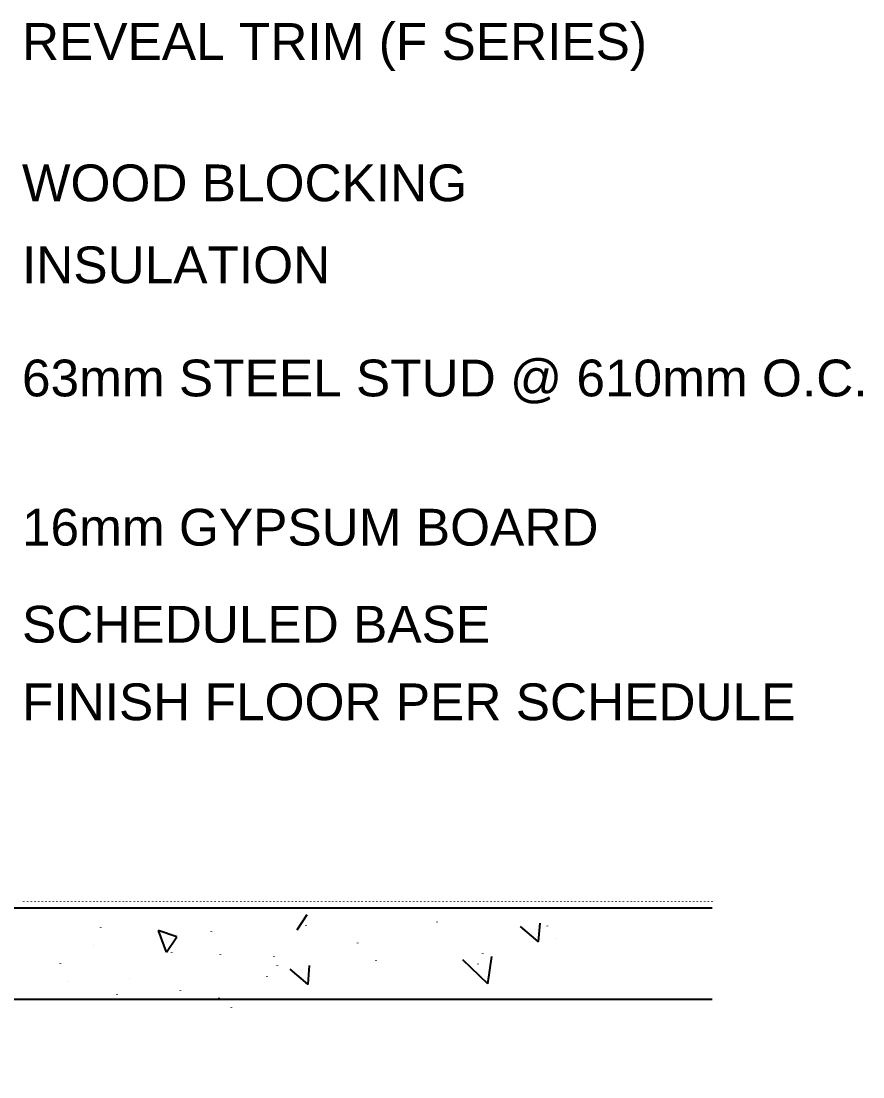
# Model space of a CAD drawing. Header units: millimetres. Extents: x 14345 to 64157, y -11631 to -3212.
# Drawn here: x 34553 to 37987, y -11631 to -7325 of the extents above; entities that cross this region are included whole.
import ezdxf

# ---------------------------------------------------------------- set-up
doc = ezdxf.new("R2010")
doc.units = ezdxf.units.MM
doc.header["$MEASUREMENT"] = 0
doc.layers.add('NewA-Zz_20_10_90-T_TextWindow', color=7, linetype='Continuous')
doc.layers.add('NewA-Zz_30_30-P_ExternalReferenceDrawing', color=7, linetype='Continuous')
doc.styles.add('GENERATED_STYLE_1', font='')
doc.styles.get('GENERATED_STYLE_1').set_extended_font_data('Arial')

msp = doc.modelspace()

# ---------------------------------------------------------------- linework, layer by layer
at = {"layer": 'NewA-Zz_30_30-P_ExternalReferenceDrawing', "linetype": 'Continuous', "flags": 128}
for points in [[(34563.9, -10915.4), (34563.9, -10916.5)], [(34579.7, -10915.4), (34579.7, -10916.5)], [(34594.6, -10915.4), (34594.6, -10916.5)], [(34609.4, -10915.4), (34609.4, -10916.5)], [(34624.2, -10915.4), (34624.2, -10916.5)], [(34639, -10915.4), (34639, -10916.5)], [(34653.8, -10915.4), (34653.8, -10916.5)], [(34669.7, -10915.4), (34669.7, -10916.5)], [(34684.5, -10915.4), (34684.5, -10916.5)], [(34699.3, -10915.4), (34699.3, -10916.5)], [(34714.1, -10915.4), (34714.1, -10916.5)], [(34729, -10915.4), (34729, -10916.5)], [(34743.8, -10915.4), (34743.8, -10916.5)], [(34759.7, -10915.4), (34759.7, -10916.5)], [(34774.5, -10915.4), (34774.5, -10916.5)], [(34789.3, -10915.4), (34789.3, -10916.5)], [(34804.1, -10915.4), (34804.1, -10916.5)], [(34818.9, -10915.4), (34818.9, -10916.5)], [(34834.8, -10915.4), (34834.8, -10916.5)], [(34849.6, -10915.4), (34849.6, -10916.5)], [(34864.4, -10915.4), (34864.4, -10916.5)], [(34879.2, -10915.4), (34879.2, -10916.5)], [(34894.1, -10915.4), (34894.1, -10916.5)], [(34908.9, -10915.4), (34908.9, -10916.5)], [(34924.8, -10915.4), (34924.8, -10916.5)], [(34939.6, -10915.4), (34939.6, -10916.5)], [(34954.4, -10915.4), (34954.4, -10916.5)], [(34969.2, -10915.4), (34969.2, -10916.5)], [(34984, -10915.4), (34984, -10916.5)], [(34998.8, -10915.4), (34998.8, -10916.5)], [(35014.7, -10915.4), (35014.7, -10916.5)], [(35029.5, -10915.4), (35029.5, -10916.5)], [(35044.3, -10915.4), (35044.3, -10916.5)], [(35059.2, -10915.4), (35059.2, -10916.5)], [(35074, -10915.4), (35074, -10916.5)], [(35088.8, -10915.4), (35088.8, -10916.5)], [(35104.7, -10915.4), (35104.7, -10916.5)], [(35119.5, -10915.4), (35119.5, -10916.5)], [(35134.3, -10915.4), (35134.3, -10916.5)], [(35149.1, -10915.4), (35149.1, -10916.5)], [(35163.9, -10915.4), (35163.9, -10916.5)], [(35179.8, -10915.4), (35179.8, -10916.5)], [(35194.6, -10915.4), (35194.6, -10916.5)], [(35209.4, -10915.4), (35209.4, -10916.5)], [(35224.3, -10915.4), (35224.3, -10916.5)], [(35239.1, -10915.4), (35239.1, -10916.5)], [(35253.9, -10915.4), (35253.9, -10916.5)], [(35269.8, -10915.4), (35269.8, -10916.5)], [(35284.6, -10915.4), (35284.6, -10916.5)], [(35299.4, -10915.4), (35299.4, -10916.5)], [(35314.2, -10915.4), (35314.2, -10916.5)], [(35329, -10915.4), (35329, -10916.5)], [(35343.9, -10915.4), (35343.9, -10916.5)], [(35359.7, -10915.4), (35359.7, -10916.5)], [(35374.5, -10915.4), (35374.5, -10916.5)], [(35389.4, -10915.4), (35389.4, -10916.5)], [(35404.2, -10915.4), (35404.2, -10916.5)], [(35419, -10915.4), (35419, -10916.5)], [(35433.8, -10915.4), (35433.8, -10916.5)], [(35449.7, -10915.4), (35449.7, -10916.5)], [(35464.5, -10915.4), (35464.5, -10916.5)], [(35479.3, -10915.4), (35479.3, -10916.5)], [(35494.1, -10915.4), (35494.1, -10916.5)], [(35509, -10915.4), (35509, -10916.5)], [(35524.8, -10915.4), (35524.8, -10916.5)], [(35539.6, -10915.4), (35539.6, -10916.5)], [(35554.5, -10915.4), (35554.5, -10916.5)], [(35569.3, -10915.4), (35569.3, -10916.5)], [(35584.1, -10915.4), (35584.1, -10916.5)], [(35598.9, -10915.4), (35598.9, -10916.5)], [(35614.8, -10915.4), (35614.8, -10916.5)], [(35629.6, -10915.4), (35629.6, -10916.5)], [(35644.4, -10915.4), (35644.4, -10916.5)], [(35659.2, -10915.4), (35659.2, -10916.5)], [(35674.1, -10915.4), (35674.1, -10916.5)], [(35688.9, -10915.4), (35688.9, -10916.5)], [(35704.7, -10915.4), (35704.7, -10916.5)], [(35719.6, -10915.4), (35719.6, -10916.5)], [(35734.4, -10915.4), (35734.4, -10916.5)], [(35749.2, -10915.4), (35749.2, -10916.5)], [(35764, -10915.4), (35764, -10916.5)], [(35778.8, -10915.4), (35778.8, -10916.5)], [(35794.7, -10915.4), (35794.7, -10916.5)], [(35809.5, -10915.4), (35809.5, -10916.5)], [(35824.3, -10915.4), (35824.3, -10916.5)], [(35839.2, -10915.4), (35839.2, -10916.5)], [(35854, -10915.4), (35854, -10916.5)], [(35868.8, -10915.4), (35868.8, -10916.5)], [(35884.7, -10915.4), (35884.7, -10916.5)], [(35899.5, -10915.4), (35899.5, -10916.5)], [(35914.3, -10915.4), (35914.3, -10916.5)], [(35929.1, -10915.4), (35929.1, -10916.5)], [(35943.9, -10915.4), (35943.9, -10916.5)], [(35959.8, -10915.4), (35959.8, -10916.5)], [(35974.6, -10915.4), (35974.6, -10916.5)], [(35989.4, -10915.4), (35989.4, -10916.5)], [(36004.3, -10915.4), (36004.3, -10916.5)], [(36019.1, -10915.4), (36019.1, -10916.5)], [(36033.9, -10915.4), (36033.9, -10916.5)], [(36049.8, -10915.4), (36049.8, -10916.5)], [(36064.6, -10915.4), (36064.6, -10916.5)], [(36079.4, -10915.4), (36079.4, -10916.5)], [(36094.2, -10915.4), (36094.2, -10916.5)], [(36109, -10915.4), (36109, -10916.5)], [(36123.8, -10915.4), (36123.8, -10916.5)], [(36139.7, -10915.4), (36139.7, -10916.5)], [(36154.5, -10915.4), (36154.5, -10916.5)], [(36169.4, -10915.4), (36169.4, -10916.5)], [(36184.2, -10915.4), (36184.2, -10916.5)], [(36199, -10915.4), (36199, -10916.5)], [(36213.8, -10915.4), (36213.8, -10916.5)], [(36229.7, -10915.4), (36229.7, -10916.5)], [(36244.5, -10915.4), (36244.5, -10916.5)], [(36259.3, -10915.4), (36259.3, -10916.5)], [(36274.1, -10915.4), (36274.1, -10916.5)], [(36288.9, -10915.4), (36288.9, -10916.5)], [(36304.8, -10915.4), (36304.8, -10916.5)], [(36319.6, -10915.4), (36319.6, -10916.5)], [(36334.5, -10915.4), (36334.5, -10916.5)], [(36349.3, -10915.4), (36349.3, -10916.5)], [(36364.1, -10915.4), (36364.1, -10916.5)], [(36378.9, -10915.4), (36378.9, -10916.5)], [(36394.8, -10915.4), (36394.8, -10916.5)], [(36409.6, -10915.4), (36409.6, -10916.5)], [(36424.4, -10915.4), (36424.4, -10916.5)], [(36439.2, -10915.4), (36439.2, -10916.5)], [(36454, -10915.4), (36454, -10916.5)], [(36468.9, -10915.4), (36468.9, -10916.5)], [(36484.7, -10915.4), (36484.7, -10916.5)], [(36499.6, -10915.4), (36499.6, -10916.5)], [(36514.4, -10915.4), (36514.4, -10916.5)], [(36529.2, -10915.4), (36529.2, -10916.5)], [(36544, -10915.4), (36544, -10916.5)], [(36558.8, -10915.4), (36558.8, -10916.5)], [(36574.7, -10915.4), (36574.7, -10916.5)], [(36589.5, -10915.4), (36589.5, -10916.5)], [(36604.3, -10915.4), (36604.3, -10916.5)], [(36619.1, -10915.4), (36619.1, -10916.5)], [(36634, -10915.4), (36634, -10916.5)], [(36649.8, -10915.4), (36649.8, -10916.5)], [(36664.7, -10915.4), (36664.7, -10916.5)], [(36679.5, -10915.4), (36679.5, -10916.5)], [(36694.3, -10915.4), (36694.3, -10916.5)], [(36709.1, -10915.4), (36709.1, -10916.5)], [(36723.9, -10915.4), (36723.9, -10916.5)], [(36739.8, -10915.4), (36739.8, -10916.5)], [(36754.6, -10915.4), (36754.6, -10916.5)], [(36769.4, -10915.4), (36769.4, -10916.5)], [(36784.2, -10915.4), (36784.2, -10916.5)], [(36799.1, -10915.4), (36799.1, -10916.5)], [(36813.9, -10915.4), (36813.9, -10916.5)], [(36829.8, -10915.4), (36829.8, -10916.5)], [(36844.6, -10915.4), (36844.6, -10916.5)], [(36859.4, -10915.4), (36859.4, -10916.5)], [(36874.2, -10915.4), (36874.2, -10916.5)], [(36889, -10915.4), (36889, -10916.5)], [(36903.8, -10915.4), (36903.8, -10916.5)], [(36919.7, -10915.4), (36919.7, -10916.5)], [(36934.5, -10915.4), (36934.5, -10916.5)], [(36949.3, -10915.4), (36949.3, -10916.5)], [(36964.2, -10915.4), (36964.2, -10916.5)], [(36979, -10915.4), (36979, -10916.5)], [(36993.8, -10915.4), (36993.8, -10916.5)], [(37009.7, -10915.4), (37009.7, -10916.5)], [(37026.6, -10915.4), (37026.6, -10916.5)], [(37041.4, -10915.4), (37041.4, -10916.5)], [(37056.2, -10915.4), (37056.2, -10916.5)], [(37071.1, -10915.4), (37071.1, -10916.5)], [(37085.9, -10915.4), (37085.9, -10916.5)], [(37101.7, -10915.4), (37101.7, -10916.5)], [(37116.6, -10915.4), (37116.6, -10916.5)], [(37131.4, -10915.4), (37131.4, -10916.5)], [(37146.2, -10915.4), (37146.2, -10916.5)], [(37161, -10915.4), (37161, -10916.5)], [(37175.8, -10915.4), (37175.8, -10916.5)], [(37191.7, -10915.4), (37191.7, -10916.5)], [(37206.5, -10915.4), (37206.5, -10916.5)], [(37221.3, -10915.4), (37221.3, -10916.5)], [(37236.2, -10915.4), (37236.2, -10916.5)], [(37251, -10915.4), (37251, -10916.5)], [(37265.8, -10915.4), (37265.8, -10916.5)], [(37281.7, -10915.4), (37281.7, -10916.5)], [(37296.5, -10915.4), (37296.5, -10916.5)], [(37311.3, -10915.4), (37311.3, -10916.5)], [(37326.1, -10915.4), (37326.1, -10916.5)], [(37340.9, -10915.4), (37340.9, -10916.5)], [(37355.7, -10915.4), (37355.7, -10916.5)], [(37371.6, -10915.4), (37371.6, -10916.5)], [(33526.7, -10940.8), (37372.9, -10940.8)], [(35679.3, -11030.8), (35720.6, -10968.3)], [(30876.6, -11326), (33419.8, -11326), (33635.7, -11021.2), (33635.7, -11630.8), (33826.2, -11313.3), (37372.9, -11313.3)], [(34877.1, -11021.2), (34877.1, -11022.3)], [(35715.3, -11011.7), (35715.3, -11012.8)], [(36248.7, -10999), (36248.7, -11000.1)], [(36668.9, -11003.2), (36662.5, -11078.4), (36590.6, -11018.1)], [(36699.6, -11014.9), (36699.6, -11015.9)], [(35188.3, -11059.3), (35113.1, -11033.9)], [(35147, -11121.8), (35114.2, -11033.9)], [(35147, -11121.8), (35189.3, -11059.3)], [(35329, -11037.1), (35329, -11038.2)], [(36732.4, -11064.6), (36732.4, -11065.7)], [(34848.6, -11094.3), (34848.6, -11095.3)], [(35925.9, -11084.7), (35925.9, -11085.8)], [(35167.1, -11123.9), (35167.1, -11125)], [(35366.1, -11131.3), (35366.1, -11132.4)], [(35584.1, -11138.7), (35584.1, -11139.8)], [(36435, -11128.1), (36435, -11129.2)], [(36457.2, -11250.9), (36474.2, -11139.8)], [(34713.1, -11168.3), (34713.1, -11169.4)], [(35597.9, -11175.8), (35597.9, -11176.8)], [(35729.1, -11176.8), (35722.7, -11252), (35650.8, -11191.6)], [(36000, -11154.6), (36000, -11155.6)], [(36457.2, -11250.9), (36355.6, -11153.5)], [(36415.9, -11169.4), (36415.9, -11170.5)], [(34994.6, -11227.6), (34994.6, -11228.7)], [(35555.5, -11221.3), (35555.5, -11222.3)], [(34748, -11241.4), (34748, -11242.4)], [(35202, -11278.4), (35202, -11279.5)], [(34943.8, -11293.2), (34943.8, -11294.3)], [(35359.7, -11308), (35359.7, -11309.1)], [(35410.5, -11346.1), (35410.5, -11347.2)]]:
    msp.add_lwpolyline(points, dxfattribs=at)

# ---------------------------------------------------------------- texts
at = {"layer": 'NewA-Zz_20_10_90-T_TextWindow', "linetype": 'Continuous', "char_height": 150, "attachment_point": 1, "style": 'GENERATED_STYLE_1'}
for s, insert in [('\\A1;{\\fArial|b0|i0|c0|p34;REVEAL TRIM (F SERIES)}', (34557, -7332.5)), ('\\A1;{\\fArial|b0|i0|c0|p34;WOOD BLOCKING}', (34557, -7909.3)), ('\\A1;{\\fArial|b0|i0|c0|p34;INSULATION}', (34557, -8243.6)), ('\\A1;{\\fArial|b0|i0|c0|p34;63mm STEEL STUD @ 610mm O.C.}', (34557, -8705.2)), ('\\A1;{\\fArial|b0|i0|c0|p34;16mm GYPSUM BOARD}', (34557, -9313.7)), ('\\A1;{\\fArial|b0|i0|c0|p34;SCHEDULED BASE}', (34557, -9709.5)), ('\\A1;{\\fArial|b0|i0|c0|p34;FINISH FLOOR PER SCHEDULE}', (34557, -10026))]:
    msp.add_mtext(s, dxfattribs=dict(at, insert=insert))

doc.saveas('drawing.dxf')
